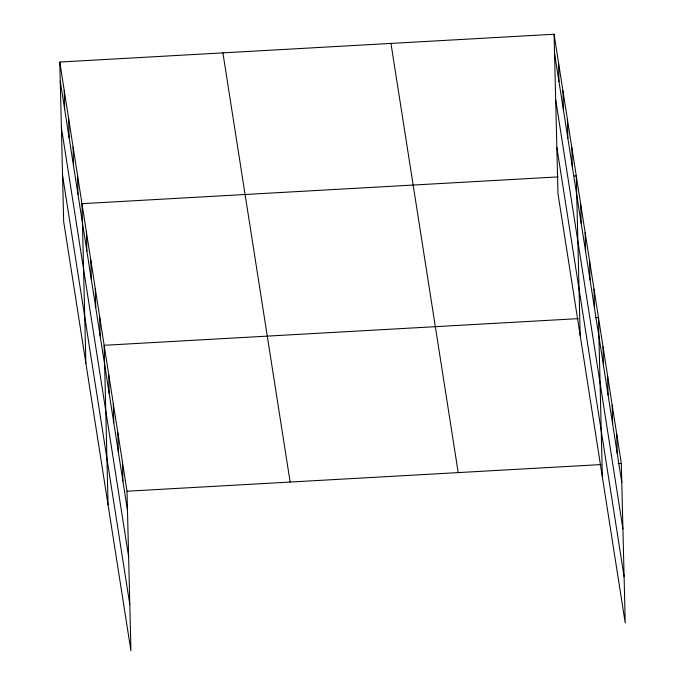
<?xml version="1.0" encoding="UTF-8"?>
<svg xmlns="http://www.w3.org/2000/svg" width="685" height="685" viewBox="0 0 685 685"><rect width="100%" height="100%" fill="white"/><g stroke="black" fill="none" stroke-linecap="round" stroke-linejoin="round"><path stroke-width="1.03" d="M59.775 62.044L127.016 491.222L130.921 650.75L63.679 221.572L59.775 62.044L554.079 34.25L621.321 463.428L625.225 622.956L557.984 193.778L554.079 34.25M558.147 176.901L81.969 203.676L85.865 363.204M574.141 176.002L576.273 175.882L580.169 335.41M578.208 318.645L104.154 345.3L108.059 504.828M595.265 317.686L598.459 317.506L602.363 477.034M127.016 491.222L601.07 464.567M618.127 463.608L621.321 463.428M554.55 53.344L621.792 482.523M555.681 99.685L622.922 528.863M556.854 147.438L624.086 576.616M390.964 43.42L458.205 472.599M222.899 52.873L290.14 482.052M60.246 81.138L127.487 510.316M61.376 127.478L128.617 556.657M62.541 175.232L129.782 604.41M616.748 434.239L617.219 453.333M612.176 405.058L612.647 424.152M607.604 375.877L608.074 394.971M603.031 346.687L603.502 365.781M594.023 289.181L594.494 308.276M589.588 260.857L590.05 279.951M585.153 232.532L585.615 251.626M580.709 204.207L581.18 223.301M571.838 147.549L572.3 166.643M567.394 119.224L567.865 138.319M562.959 90.899L563.43 109.994M558.523 62.575L558.986 81.669M122.444 462.032L122.915 481.135M117.871 432.851L118.342 451.946M113.299 403.671L113.77 422.765M108.727 374.481L109.198 393.575M99.719 316.975L100.181 336.07M95.283 288.65L95.746 307.745M90.84 260.326L91.31 279.42M86.404 232.001L86.875 251.095M77.525 175.343L77.996 194.437M73.09 147.018L73.56 166.112M68.654 118.693L69.117 137.788M64.219 90.369L64.681 109.463"/></g></svg>
